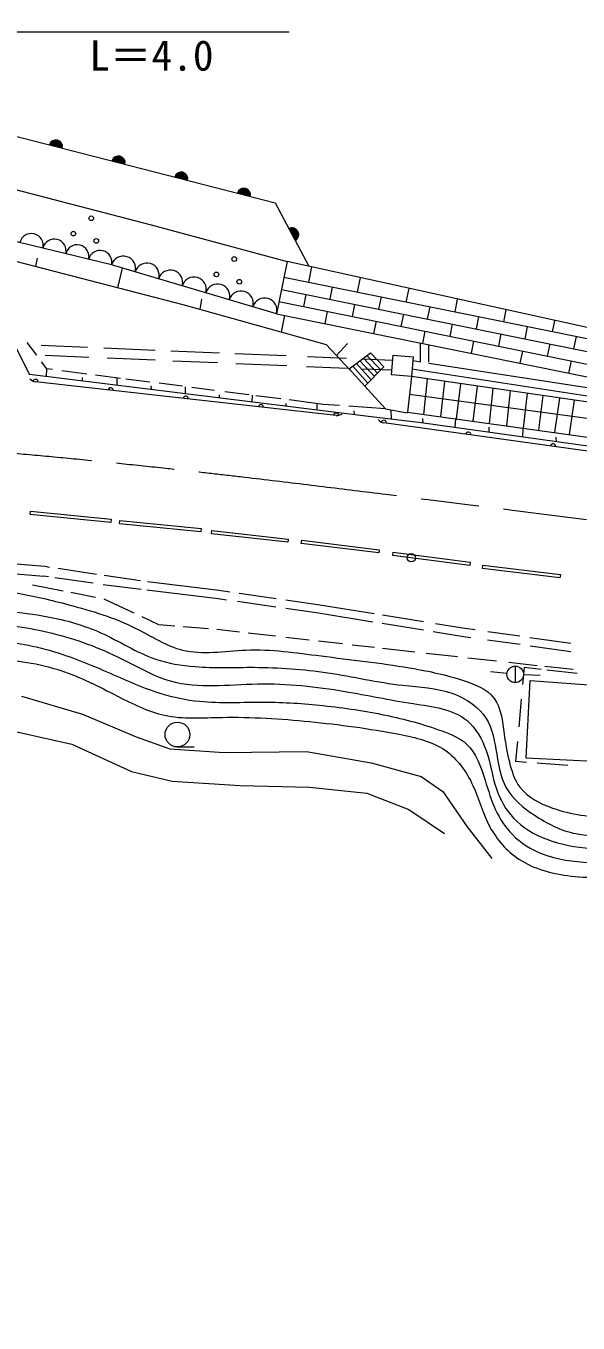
# Model space of a CAD drawing. Units: millimetres, scale not verified. Extents: x 40000 to 680000, y 20000 to 380000.
# Drawn here: x 87061 to 120344, y 242263 to 320517 of the extents above; entities that cross this region are included whole.
import ezdxf
from ezdxf.enums import TextEntityAlignment as Align

# ---------------------------------------------------------------- set-up
doc = ezdxf.new("R2010")
doc.units = ezdxf.units.MM
doc.header["$LTSCALE"] = 1000
doc.linetypes.add('CHAIN', pattern=[18.5, 12, -1.5, 3.5, -1.5])
for name, color, linetype, lineweight in [('M-BGD', 7, 'Continuous', 13), ('M-BMK', 2, 'CHAIN', 13), ('M-STR-STR3', 7, 'Continuous', 13)]:
    doc.layers.add(name, color=color, linetype=linetype, lineweight=lineweight)
doc.styles.add('ＭＳ ゴシック', font='')
doc.styles.get('ＭＳ ゴシック').set_extended_font_data('MS Gothic')

msp = doc.modelspace()

# ---------------------------------------------------------------- linework, layer by layer
at = {"layer": 'M-BGD'}
for p, q in [((60517, 320517), (102089, 309845)), ((78929, 312592), (94604, 308522)), ((102089, 309845), (104123, 306016)), ((94604, 308522), (102805, 306306)), ((92223, 306097), (85314, 307789)), ((84818, 306733), (96527, 303709)), ((87652, 306001), (87766, 306512)), ((102161, 303155), (92223, 306097)), ((102805, 306306), (102161, 303155)), ((102805, 306306), (102161, 303155)), ((128013, 300749), (102805, 306306)), ((104106, 305057), (104294, 305978)), ((92606, 304722), (92872, 305905)), ((102611, 305355), (128020, 300206)), ((107046, 304459), (107225, 305332)), ((84436, 305082), (87280, 299480)), ((102461, 304624), (128029, 299434)), ((105396, 304026), (105545, 304766)), ((109986, 303861), (110155, 304686)), ((96527, 303709), (105165, 301296)), ((97566, 303418), (97654, 304040)), ((102310, 303885), (128038, 298671)), ((103807, 303587), (103956, 304317)), ((106747, 302989), (106896, 303719)), ((108336, 303428), (108486, 304168)), ((112927, 303263), (113084, 304040)), ((114516, 303712), (114519, 303724)), ((102161, 303155), (128047, 297903)), ((102460, 302052), (102670, 303052)), ((105098, 302559), (105246, 303296)), ((109687, 302391), (109837, 303121)), ((111277, 302830), (111426, 303570)), ((114217, 302241), (114367, 302972)), ((115867, 302665), (116012, 303382)), ((108038, 301963), (108187, 302698)), ((110979, 301366), (111127, 302099)), ((112628, 301793), (112777, 302533)), ((117158, 301643), (117307, 302373)), ((118808, 302067), (118943, 302736)), ((87711, 300646), (87138, 301421)), ((105165, 301296), (106597, 299743)), ((105776, 300633), (106444, 301349)), ((110852, 300235), (110845, 301393)), ((111352, 300238), (111345, 301292)), ((113918, 300771), (114068, 301501)), ((115568, 301195), (115718, 301935)), ((118508, 300597), (118658, 301337)), ((120098, 301045), (120247, 301775)), ((90775, 301117), (87970, 301236)), ((90852, 300514), (88219, 300625)), ((94860, 300945), (91749, 301076)), ((98724, 300782), (95785, 300906)), ((102753, 300612), (99645, 300743)), ((106392, 300459), (104029, 300559)), ((106555, 299829), (107833, 300790)), ((108451, 299762), (107620, 300630)), ((108644, 299959), (107833, 300790)), ((109094, 299467), (109198, 300663)), ((109198, 300663), (110413, 300557)), ((110413, 300557), (110309, 299361)), ((116858, 300173), (117008, 300903)), ((88316, 299827), (88004, 300248)), ((88290, 299356), (88316, 299826)), ((88669, 299781), (88316, 299827)), ((94857, 300345), (91947, 300467)), ((98612, 300186), (95925, 300300)), ((102784, 300011), (99707, 300140)), ((106429, 299857), (103964, 299961)), ((107488, 298777), (106555, 299829)), ((107680, 298974), (106768, 299990)), ((107873, 299171), (106981, 300150)), ((108066, 299368), (107194, 300310)), ((109118, 299744), (107372, 299817)), ((109143, 300343), (107374, 300418)), ((108259, 299565), (107407, 300470)), ((107488, 298777), (108644, 299959)), ((125423, 297479), (110323, 299810)), ((110852, 300235), (110400, 300304)), ((125494, 297974), (111340, 300159)), ((119799, 299577), (119948, 300305)), ((107705, 296959), (87280, 299480)), ((105757, 297016), (87635, 299048)), ((90724, 299517), (89225, 299710)), ((90473, 299086), (90470, 299317)), ((92752, 299257), (91256, 299449)), ((92555, 298829), (92559, 299282)), ((94536, 299028), (93089, 299214)), ((96492, 298777), (95089, 298957)), ((110309, 299361), (109094, 299467)), ((110309, 299361), (110059, 297220)), ((123272, 297488), (110309, 299361)), ((111241, 299227), (111036, 297085)), ((112297, 299074), (112044, 296945)), ((113261, 298935), (112997, 296813)), ((94622, 298574), (94613, 298795)), ((96681, 298320), (96683, 298753)), ((98409, 298531), (97058, 298704)), ((98728, 298067), (98730, 298254)), ((100497, 298263), (99059, 298448)), ((100708, 297823), (100721, 298234)), ((102435, 298014), (100918, 298209)), ((107488, 298777), (108737, 297422)), ((110184, 298294), (124041, 296418)), ((114262, 298790), (113999, 296673)), ((115216, 298652), (114996, 296535)), ((116256, 298502), (116025, 296392)), ((117272, 298355), (117038, 296252)), ((118219, 298219), (117963, 296124)), ((102745, 297572), (102752, 297742)), ((104975, 297688), (102928, 297951)), ((104615, 297341), (104618, 297734)), ((105962, 297618), (104975, 297688)), ((108737, 297422), (106525, 297578)), ((108737, 297422), (110035, 297176)), ((118942, 295988), (119243, 298071)), ((119826, 295865), (120126, 297943)), ((106861, 297064), (106854, 297296)), ((110887, 296573), (107705, 296959)), ((109106, 296789), (109084, 297356)), ((110059, 297220), (126245, 294974)), ((111010, 296555), (110992, 296838)), ((112929, 296285), (112969, 296816)), ((174994, 287347), (108630, 296576)), ((130669, 293790), (110887, 296573)), ((114990, 295995), (114987, 296310)), ((117013, 295711), (117031, 296253)), ((119055, 295424), (119035, 295712)), ((87323, 291047), (87343, 291246)), ((87343, 291246), (92202, 290753)), ((92182, 290554), (87323, 291047)), ((92202, 290753), (92182, 290554)), ((92709, 290483), (92729, 290682)), ((97596, 289999), (92709, 290483)), ((92729, 290682), (97616, 290198)), ((97616, 290198), (97596, 289999)), ((98242, 289876), (98265, 290075)), ((102843, 289364), (98242, 289876)), ((98265, 290075), (102865, 289562)), ((102865, 289562), (102843, 289364)), ((103661, 289298), (103686, 289496)), ((108325, 288722), (103661, 289298)), ((103686, 289496), (108349, 288920)), ((108349, 288920), (108325, 288722)), ((109183, 288572), (109208, 288771)), ((109208, 288771), (113847, 288173)), ((86473, 288058), (88191, 287917)), ((113821, 287974), (109183, 288572)), ((113847, 288173), (113821, 287974)), ((114575, 287781), (114598, 287980)), ((114598, 287980), (119280, 287425)), ((86203, 287478), (88142, 287319)), ((88424, 287280), (88142, 287319)), ((88191, 287917), (88476, 287875)), ((91114, 286902), (88796, 287227)), ((89003, 287796), (91304, 287453)), ((91770, 287383), (93974, 287055)), ((119256, 287226), (114575, 287781)), ((119280, 287425), (119256, 287226)), ((89300, 286419), (87463, 286776)), ((91714, 286828), (94007, 286547)), ((94351, 286505), (98650, 285977)), ((94386, 287004), (98716, 286472)), ((98716, 286472), (99350, 286381)), ((91247, 286040), (89775, 286327)), ((93583, 285086), (91769, 285939)), ((98650, 285977), (99160, 285904)), ((99824, 285808), (102122, 285478)), ((99916, 286300), (102142, 285981)), ((102723, 285897), (104782, 285602)), ((95078, 284383), (94065, 284860)), ((102720, 285393), (104706, 285108)), ((104706, 285108), (107982, 284576)), ((104782, 285602), (108059, 285070)), ((108546, 284991), (111031, 284587)), ((96036, 284307), (95078, 284383)), ((98070, 284145), (96533, 284267)), ((99942, 283947), (98561, 284106)), ((108543, 284485), (111031, 284081)), ((111758, 284469), (113513, 284184)), ((113513, 284184), (114139, 284096)), ((102109, 283698), (100453, 283888)), ((104141, 283464), (102728, 283627)), ((106153, 283233), (104702, 283400)), ((111606, 283987), (113438, 283690)), ((113438, 283690), (113889, 283626)), ((114895, 283485), (116859, 283210)), ((114914, 283987), (116844, 283717)), ((117445, 283632), (119913, 283286)), ((108081, 283014), (106735, 283166)), ((110504, 282742), (108554, 282961)), ((113071, 282453), (111191, 282665)), ((117458, 283125), (119905, 282782)), ((115434, 282187), (113707, 282381)), ((117879, 281922), (116169, 282104)), ((116560, 281898), (116560, 280898)), ((117093, 281822), (116998, 280778)), ((118130, 281701), (117093, 281822)), ((117109, 282004), (117108, 281991)), ((120054, 281689), (118340, 281872)), ((116061, 281453), (115061, 281542)), ((117061, 281383), (118061, 281344)), ((117209, 276352), (117467, 281025)), ((117467, 281025), (125921, 280400)), ((120284, 281449), (118471, 281661)), ((86789, 280087), (90470, 278999)), ((116920, 279909), (116769, 278237)), ((90470, 278999), (93698, 277638)), ((84836, 278314), (89835, 277181)), ((89835, 277181), (93426, 275547)), ((93698, 277638), (95743, 276912)), ((96195, 277019), (97195, 277020)), ((116687, 277339), (116581, 276161)), ((95743, 276912), (99015, 276687)), ((99015, 276687), (103969, 276736)), ((103969, 276736), (107877, 276057)), ((125685, 275923), (117209, 276352)), ((93426, 275547), (95881, 274958)), ((107877, 276057), (110877, 275241)), ((116581, 276161), (117236, 276110)), ((117880, 276060), (119738, 275915)), ((95881, 274958), (99971, 274688)), ((99971, 274688), (104152, 274600)), ((110877, 275241), (112195, 274333)), ((104152, 274600), (107606, 274239)), ((107606, 274239), (110151, 273241)), ((112195, 274333), (113651, 272198)), ((110151, 273241), (112288, 271788)), ((113651, 272198), (115152, 270290))]:
    msp.add_line(p, q, dxfattribs=at)
for centre, radius in [((90994, 308911), 140), ((89920, 307986), 140), ((91300, 307545), 140), ((99617, 306453), 140), ((98543, 305528), 140), ((99923, 305087), 140), ((110290, 288430), 250), ((116560, 281398), 500), ((96195, 277769), 750)]:
    msp.add_circle(centre, radius, dxfattribs=at)
for centre, radius, start, end in [((88862, 313240), 400, 345.60132, 165.60132), ((88862, 313240), 400, 345.60132, 165.60132), ((88862, 313240), 350, 345.60132, 165.60132), ((88862, 313240), 300, 345.60132, 165.60132), ((88862, 313240), 250, 345.60132, 165.60132), ((88862, 313240), 200, 345.60132, 165.60132), ((88862, 313240), 150, 345.60132, 165.60132), ((88862, 313240), 100, 345.60132, 165.60132), ((88862, 313240), 50, 345.60132, 165.60132), ((92641, 312270), 400, 345.60132, 165.60132), ((92641, 312270), 400, 345.60132, 165.60132), ((92641, 312270), 350, 345.60132, 165.60132), ((92641, 312270), 300, 345.60132, 165.60132), ((92641, 312270), 250, 345.60132, 165.60132), ((92641, 312270), 200, 345.60132, 165.60132), ((92641, 312270), 150, 345.60132, 165.60132), ((92641, 312270), 100, 345.60132, 165.60132), ((92641, 312270), 50, 345.60132, 165.60132), ((96420, 311300), 400, 345.60132, 165.60132), ((96420, 311300), 400, 345.60132, 165.60132), ((96420, 311300), 350, 345.60132, 165.60132), ((96420, 311300), 300, 345.60132, 165.60132), ((96420, 311300), 250, 345.60132, 165.60132), ((96420, 311300), 200, 345.60132, 165.60132), ((96420, 311300), 150, 345.60132, 165.60132), ((96420, 311300), 100, 345.60132, 165.60132), ((96420, 311300), 50, 345.60132, 165.60132), ((100199, 310330), 400, 345.60132, 165.60132), ((100199, 310330), 400, 345.60132, 165.60132), ((100199, 310330), 350, 345.60132, 165.60132), ((100199, 310330), 300, 345.60132, 165.60132), ((100199, 310330), 250, 345.60132, 165.60132), ((100199, 310330), 200, 345.60132, 165.60132), ((100199, 310330), 150, 345.60132, 165.60132), ((100199, 310330), 100, 345.60132, 165.60132), ((100199, 310330), 50, 345.60132, 165.60132), ((103106, 307930), 400, 297.97454, 117.97454), ((103106, 307930), 400, 297.97454, 117.97454), ((87387, 307282), 711, 346.23791, 166.23791), ((88769, 306943), 711, 346.23791, 166.23791), ((103106, 307930), 350, 297.97454, 117.97454), ((103106, 307930), 300, 297.97454, 117.97454), ((103106, 307930), 250, 297.97454, 117.97454), ((103106, 307930), 200, 297.97454, 117.97454), ((103106, 307930), 150, 297.97454, 117.97454), ((103106, 307930), 100, 297.97454, 117.97454), ((103106, 307930), 50, 297.97454, 117.97454), ((90150, 306605), 711, 346.23791, 166.23791), ((91532, 306267), 711, 346.23791, 166.23791), ((92932, 305887), 740, 343.50925, 163.50925), ((94352, 305467), 740, 343.50925, 163.50925), ((95772, 305047), 740, 343.50925, 163.50925), ((97192, 304626), 740, 343.50925, 163.50925), ((98612, 304206), 740, 343.50925, 163.50925), ((100031, 303786), 740, 343.50925, 163.50925), ((101451, 303365), 740, 343.50925, 163.50925), ((87691, 299545), 500, 218.60136, 263.60136), ((87635, 299048), 150, 353.60136, 173.60136), ((92165, 298540), 150, 353.60136, 173.60136), ((96696, 298032), 150, 353.60136, 173.60136), ((101226, 297524), 150, 353.60136, 173.60136), ((105757, 297016), 150, 353.60136, 173.60136), ((105812, 297513), 500, 263.60136, 308.60136), ((108699, 297071), 500, 217.08323, 262.08323), ((108630, 296576), 150, 352.08323, 172.08323), ((113735, 295866), 150, 352.08323, 172.08323), ((118839, 295156), 150, 352.08323, 172.08323)]:
    msp.add_arc(centre, radius, start, end, dxfattribs=at)
for points, knots in [([(70791, 287575), (72064, 287495), (73337, 287414), (74603, 287262), (75718, 287128), (76827, 286938), (77944, 286847), (79329, 286733), (80725, 286769), (82119, 286730), (83579, 286689), (85037, 286564), (86474, 286315), (87539, 286131), (88591, 285878), (89636, 285602), (91022, 285235), (92395, 284827), (93693, 284173), (94627, 283702), (95522, 283103), (96498, 282862), (97700, 282566), (99025, 282814), (100315, 282865), (101852, 282925), (103341, 282704), (104849, 282510), (106625, 282281), (108426, 282091), (110158, 281797), (111188, 281623), (112193, 281413), (113261, 281084), (114040, 280843), (114852, 280540), (115289, 279952), (115709, 279387), (115783, 278561), (115887, 277805), (115964, 277248), (116057, 276729), (116187, 276194), (116324, 275626), (116502, 275039), (116844, 274584), (117303, 273973), (118058, 273599), (118813, 273333), (119946, 272933), (121078, 272778), (122273, 272798), (123281, 272815), (124333, 272958), (125136, 273516), (125714, 273917), (126162, 274535), (126447, 275187), (126739, 275853), (126861, 276557), (127042, 277275), (127134, 277638), (127241, 278004), (127459, 278289), (127736, 278651), (128191, 278881), (128652, 279006), (129542, 279246), (130452, 279091), (131336, 278888), (132369, 278652), (133364, 278351), (134379, 278115), (135824, 277779), (137309, 277574), (138793, 277402), (141223, 277120), (143652, 276924), (146071, 276631), (148542, 276332), (151004, 275932), (153469, 275562), (155852, 275205), (158239, 274875), (160627, 274553), (163141, 274213), (165657, 273881), (168144, 273365), (170051, 272969), (171942, 272464), (173871, 272235), (174583, 272151), (175301, 272104), (176019, 272058)], [0, 0, 0, 0, 1, 1, 1, 2, 2, 2, 3, 3, 3, 4, 4, 4, 5, 5, 5, 6, 6, 6, 7, 7, 7, 8, 8, 8, 9, 9, 9, 10, 10, 10, 11, 11, 11, 12, 12, 12, 13, 13, 13, 14, 14, 14, 15, 15, 15, 16, 16, 16, 17, 17, 17, 18, 18, 18, 19, 19, 19, 20, 20, 20, 21, 21, 21, 22, 22, 22, 23, 23, 23, 24, 24, 24, 25, 25, 25, 26, 26, 26, 27, 27, 27, 28, 28, 28, 29, 29, 29, 30, 30, 30, 31, 31, 31, 31]), ([(75898, 286123), (77100, 286053), (78301, 285983), (79499, 285872), (80798, 285752), (82093, 285585), (83393, 285456), (85058, 285290), (86730, 285186), (88376, 284873), (89467, 284666), (90546, 284366), (91559, 283912), (92678, 283410), (93716, 282719), (94868, 282323), (95631, 282061), (96444, 281927), (97255, 281864), (98443, 281771), (99628, 281829), (100814, 281824), (102298, 281818), (103785, 281714), (105253, 281492), (106765, 281264), (108257, 280911), (109776, 280742), (110789, 280629), (111814, 280598), (112791, 280241), (113594, 279948), (114365, 279434), (114802, 278735), (115138, 278197), (115276, 277549), (115389, 276893), (115531, 276070), (115633, 275235), (116019, 274549), (116390, 273887), (117025, 273363), (117695, 272917), (118483, 272391), (119320, 271973), (120208, 271788), (121085, 271605), (122014, 271649), (122930, 271831), (123725, 271990), (124511, 272254), (125106, 272754), (125689, 273243), (126089, 273959), (126445, 274639), (126751, 275224), (127024, 275782), (127281, 276440), (127466, 276914), (127643, 277439), (128034, 277655), (128246, 277772), (128519, 277798), (128788, 277823), (129574, 277897), (130313, 277961), (131049, 277908), (132374, 277814), (133693, 277341), (135027, 277031), (136827, 276614), (138654, 276493), (140471, 276281), (143201, 275964), (145910, 275444), (148637, 275072), (150977, 274754), (153331, 274544), (155672, 274240), (157729, 273972), (159776, 273630), (161828, 273322), (163698, 273041), (165573, 272788), (167440, 272489), (169991, 272079), (172528, 271584), (175061, 271070), (176881, 270701), (178697, 270322), (180505, 269901), (182844, 269356), (185167, 268739), (187457, 268021), (190804, 266972), (194079, 265708), (197300, 264301), (199581, 263305), (201836, 262237), (203960, 260956), (206059, 259689), (208030, 258215), (209992, 256730), (212050, 255174), (214096, 253606), (216067, 251961), (217324, 250911), (218550, 249829), (219796, 248739), (220695, 247952), (221604, 247160), (222644, 246606), (223724, 246030), (224944, 245709), (226162, 245477), (227350, 245251), (228536, 245109), (229722, 244935), (230785, 244780), (231848, 244598), (232905, 244393), (233999, 244180), (235087, 243941), (236171, 243683), (238008, 243246), (239833, 242755), (241657, 242263)], [0, 0, 0, 0, 1, 1, 1, 2, 2, 2, 3, 3, 3, 4, 4, 4, 5, 5, 5, 6, 6, 6, 7, 7, 7, 8, 8, 8, 9, 9, 9, 10, 10, 10, 11, 11, 11, 12, 12, 12, 13, 13, 13, 14, 14, 14, 15, 15, 15, 16, 16, 16, 17, 17, 17, 18, 18, 18, 19, 19, 19, 20, 20, 20, 21, 21, 21, 22, 22, 22, 23, 23, 23, 24, 24, 24, 25, 25, 25, 26, 26, 26, 27, 27, 27, 28, 28, 28, 29, 29, 29, 30, 30, 30, 31, 31, 31, 32, 32, 32, 33, 33, 33, 34, 34, 34, 35, 35, 35, 36, 36, 36, 37, 37, 37, 38, 38, 38, 39, 39, 39, 40, 40, 40, 41, 41, 41, 42, 42, 42, 42]), ([(79934, 284374), (81361, 284472), (82789, 284570), (84216, 284516), (85614, 284463), (87011, 284264), (88374, 283942), (89819, 283601), (91224, 283121), (92573, 282463), (93656, 281935), (94702, 281293), (95826, 280984), (97457, 280535), (99252, 280789), (101012, 280822), (102807, 280857), (104566, 280662), (106281, 280373), (107638, 280144), (108966, 279856), (110398, 279635), (111566, 279454), (112802, 279318), (113650, 278608), (114184, 278161), (114564, 277487), (114804, 276798), (115071, 276032), (115166, 275247), (115423, 274493), (115644, 273846), (115984, 273222), (116453, 272724), (116999, 272143), (117720, 271734), (118471, 271449), (119317, 271128), (120202, 270965), (121106, 270916), (122112, 270860), (123141, 270945), (124069, 271329), (124764, 271617), (125402, 272072), (125879, 272648), (126210, 273047), (126464, 273503), (126702, 273965), (127074, 274690), (127406, 275426), (127935, 276065), (128234, 276426), (128596, 276756), (129005, 276930), (129800, 277271), (130772, 277024), (131680, 276809), (132581, 276595), (133420, 276413), (134274, 276234), (135688, 275937), (137142, 275649), (138596, 275414), (140669, 275079), (142741, 274852), (144812, 274595), (147516, 274258), (150219, 273868), (152922, 273488), (155309, 273153), (157696, 272826), (160085, 272505), (162886, 272129), (165690, 271761), (168482, 271317), (171129, 270896), (173765, 270406), (176386, 269840), (178667, 269348), (180936, 268799), (183179, 268157), (186086, 267325), (188948, 266337), (191784, 265281), (194201, 264382), (196598, 263433), (198948, 262364), (200782, 261529), (202586, 260620), (204300, 259568), (206311, 258335), (208198, 256907), (210066, 255456), (212119, 253861), (214150, 252239), (216120, 250562), (217606, 249297), (219057, 248001), (220609, 246778), (221411, 246145), (222241, 245532), (223162, 245133), (224225, 244672), (225409, 244497), (226579, 244353), (227588, 244229), (228586, 244127), (229584, 244026)], [0, 0, 0, 0, 1, 1, 1, 2, 2, 2, 3, 3, 3, 4, 4, 4, 5, 5, 5, 6, 6, 6, 7, 7, 7, 8, 8, 8, 9, 9, 9, 10, 10, 10, 11, 11, 11, 12, 12, 12, 13, 13, 13, 14, 14, 14, 15, 15, 15, 16, 16, 16, 17, 17, 17, 18, 18, 18, 19, 19, 19, 20, 20, 20, 21, 21, 21, 22, 22, 22, 23, 23, 23, 24, 24, 24, 25, 25, 25, 26, 26, 26, 27, 27, 27, 28, 28, 28, 29, 29, 29, 30, 30, 30, 31, 31, 31, 32, 32, 32, 33, 33, 33, 34, 34, 34, 35, 35, 35, 36, 36, 36, 36]), ([(79999, 283526), (80750, 283503), (81501, 283481), (82253, 283474), (83438, 283463), (84626, 283491), (85804, 283370), (87064, 283240), (88312, 282939), (89513, 282525), (90616, 282145), (91678, 281669), (92746, 281202), (93547, 280852), (94350, 280507), (95185, 280250), (95943, 280016), (96727, 279855), (97516, 279775), (98816, 279642), (100129, 279729), (101438, 279724), (102624, 279720), (103807, 279641), (104988, 279515), (106252, 279380), (107516, 279192), (108750, 278934), (109893, 278696), (111012, 278399), (112142, 277983), (112683, 277784), (113225, 277558), (113627, 277189), (114208, 276653), (114492, 275816), (114741, 275017), (114936, 274392), (115110, 273790), (115378, 273216), (115629, 272677), (115963, 272162), (116386, 271733), (116891, 271219), (117522, 270828), (118188, 270568), (119091, 270215), (120058, 270102), (121050, 270040), (122085, 269976), (123146, 269968), (124070, 270360), (124692, 270624), (125251, 271069), (125712, 271580), (126342, 272279), (126788, 273102), (127290, 273892), (127572, 274336), (127872, 274770), (128256, 275132), (128591, 275448), (128989, 275709), (129420, 275851), (130076, 276068), (130805, 276008), (131502, 275878), (132706, 275652), (133813, 275216), (134972, 274938), (135734, 274755), (136518, 274641), (137302, 274543), (138949, 274338), (140596, 274210), (142235, 274001), (143808, 273801), (145374, 273527), (146944, 273285), (148782, 273003), (150626, 272766), (152471, 272546), (154232, 272336), (155994, 272142), (157751, 271905), (159787, 271630), (161816, 271297), (163848, 270992), (166105, 270652), (168367, 270347), (170615, 269955), (172324, 269657), (174025, 269309), (175721, 268942), (177588, 268538), (179450, 268111), (181298, 267632), (183432, 267080), (185548, 266460), (187644, 265778), (189227, 265263), (190799, 264713), (192354, 264120), (194636, 263251), (196882, 262290), (199097, 261250), (200796, 260452), (202477, 259607), (204056, 258601), (205421, 257731), (206710, 256741), (207998, 255753), (210028, 254198), (212057, 252650), (214024, 251024), (215465, 249833), (216872, 248600), (218314, 247408), (219360, 246543), (220424, 245700), (221488, 244857)], [0, 0, 0, 0, 1, 1, 1, 2, 2, 2, 3, 3, 3, 4, 4, 4, 5, 5, 5, 6, 6, 6, 7, 7, 7, 8, 8, 8, 9, 9, 9, 10, 10, 10, 11, 11, 11, 12, 12, 12, 13, 13, 13, 14, 14, 14, 15, 15, 15, 16, 16, 16, 17, 17, 17, 18, 18, 18, 19, 19, 19, 20, 20, 20, 21, 21, 21, 22, 22, 22, 23, 23, 23, 24, 24, 24, 25, 25, 25, 26, 26, 26, 27, 27, 27, 28, 28, 28, 29, 29, 29, 30, 30, 30, 31, 31, 31, 32, 32, 32, 33, 33, 33, 34, 34, 34, 35, 35, 35, 36, 36, 36, 37, 37, 37, 38, 38, 38, 39, 39, 39, 40, 40, 40, 40]), ([(78472, 281995), (80659, 282218), (82845, 282442), (85048, 282334), (86446, 282265), (87850, 282063), (89166, 281629), (90345, 281239), (91453, 280664), (92577, 280087), (93496, 279616), (94426, 279144), (95409, 278931), (96525, 278688), (97710, 278780), (98883, 278804), (100665, 278841), (102420, 278723), (104159, 278550), (105956, 278372), (107736, 278136), (109563, 277782), (110544, 277592), (111539, 277368), (112331, 276819), (113061, 276311), (113618, 275527), (114005, 274697), (114392, 273863), (114607, 272984), (115036, 272188), (115446, 271426), (116052, 270741), (116774, 270259), (117696, 269643), (118807, 269359), (119927, 269232), (121192, 269088), (122467, 269145), (123659, 269556), (124760, 269935), (125789, 270617), (126488, 271552), (127133, 272415), (127497, 273494), (128288, 274191), (128715, 274568), (129266, 274834), (129831, 274964), (130866, 275203), (131946, 274988), (132984, 274709), (134368, 274337), (135679, 273852), (137038, 273554), (138916, 273142), (140885, 273088), (142829, 272914), (145776, 272650), (148666, 272110), (151579, 271697), (154957, 271218), (158366, 270909), (161745, 270417), (164264, 270050), (166765, 269582), (169273, 269135), (172460, 268568), (175657, 268036), (178797, 267276), (182320, 266423), (185770, 265282), (189221, 264130), (191989, 263206), (194758, 262275), (197394, 261047), (200117, 259779), (202699, 258194), (205182, 256484), (207280, 255039), (209308, 253505), (211297, 251921), (213606, 250080), (215863, 248172), (218120, 246263)], [0, 0, 0, 0, 1, 1, 1, 2, 2, 2, 3, 3, 3, 4, 4, 4, 5, 5, 5, 6, 6, 6, 7, 7, 7, 8, 8, 8, 9, 9, 9, 10, 10, 10, 11, 11, 11, 12, 12, 12, 13, 13, 13, 14, 14, 14, 15, 15, 15, 16, 16, 16, 17, 17, 17, 18, 18, 18, 19, 19, 19, 20, 20, 20, 21, 21, 21, 22, 22, 22, 23, 23, 23, 24, 24, 24, 25, 25, 25, 26, 26, 26, 27, 27, 27, 28, 28, 28, 28])]:
    msp.add_open_spline(points, degree=3, knots=knots, dxfattribs=at)
at = {"layer": 'M-BMK'}
msp.add_open_spline([(60588, 296306), (64799, 296116), (69011, 295927), (73219, 295686), (77063, 295466), (80905, 295203), (84742, 294881), (88332, 294579), (91917, 294226), (95499, 293836), (100558, 293284), (105608, 292657), (110658, 292026), (114055, 291601), (117452, 291174), (120849, 290747)], degree=3, knots=[0, 0, 0, 0, 1, 1, 1, 2, 2, 2, 3, 3, 3, 4, 4, 4, 5, 5, 5, 5], dxfattribs=at)
at = {"layer": 'M-STR-STR3'}
msp.add_line((102933, 320151), (86331, 320140), dxfattribs=at)

# ---------------------------------------------------------------- texts
at = {"layer": 'M-STR-STR3', "style": 'ＭＳ ゴシック'}
msp.add_text('L＝4.0', height=1833, rotation=0.037, dxfattribs=at).set_placement((90882, 319651), align=Align.TOP_LEFT)

doc.saveas('drawing.dxf')
